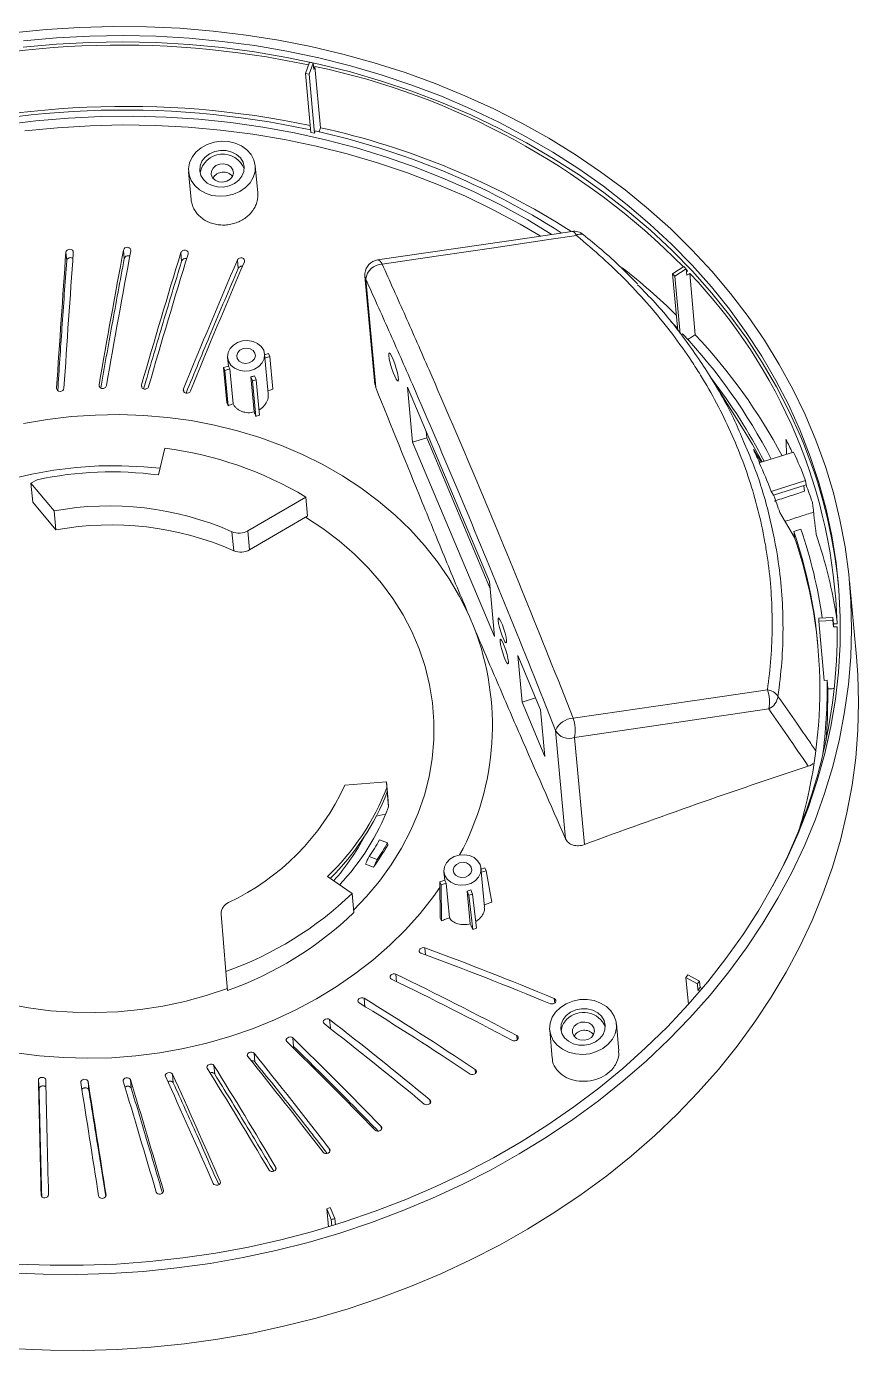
# Model space of a CAD drawing. Header units: inches. Extents: x 725 to 5279, y 573 to 1304.
# Drawn here: x 1419.8 to 1498.1, y 775.7 to 900.4 of the extents above; entities that cross this region are included whole.
import ezdxf

# ---------------------------------------------------------------- set-up
doc = ezdxf.new("R2010")
doc.units = ezdxf.units.IN

msp = doc.modelspace()

# ---------------------------------------------------------------- linework, layer by layer
at = {"color": 7, "linetype": 'Continuous', "lineweight": 15}
for p, q in [((1446.475, 897.008), (1446.086, 895.956)), ((1446.42, 895.881), (1446.809, 896.933)), ((1446.864, 896.337), (1446.809, 896.933)), ((1446.967, 896.615), (1446.864, 896.337)), ((1447.499, 890.84), (1446.967, 896.615)), ((1446.086, 895.956), (1446.42, 895.881)), ((1446.599, 890.39), (1446.086, 895.956)), ((1446.933, 890.315), (1446.42, 895.881)), ((1446.933, 890.315), (1446.599, 890.39)), ((1447.014, 890.532), (1446.933, 890.315)), ((1435.089, 886.685), (1435.33, 884.066)), ((1441.598, 884.699), (1441.362, 887.262)), ((1423.612, 878.312), (1423.539, 879.11)), ((1429.034, 878.519), (1428.96, 879.317)), ((1434.434, 878.278), (1434.36, 879.076)), ((1439.758, 877.591), (1439.684, 878.39)), ((1481.701, 877.765), (1480.643, 877.08)), ((1451.684, 876.871), (1452.624, 866.675)), ((1451.756, 876.587), (1452.697, 866.373)), ((1480.643, 877.08), (1480.853, 876.856)), ((1481.139, 871.7), (1480.643, 877.08)), ((1480.853, 876.856), (1481.91, 877.541)), ((1481.352, 871.437), (1480.853, 876.856)), ((1481.965, 876.945), (1481.91, 877.541)), ((1482.035, 877.35), (1481.917, 877.476)), ((1481.934, 877.284), (1482.035, 877.35)), ((1482.245, 877.126), (1481.965, 876.945)), ((1482.777, 871.35), (1482.245, 877.126)), ((1480.467, 872.598), (1481.118, 871.926)), ((1481.585, 871.431), (1481.435, 871.335)), ((1438.757, 869.207), (1438.832, 868.386)), ((1442.584, 865.813), (1442.242, 869.528)), ((1442.614, 869.565), (1442.249, 869.451)), ((1442.276, 869.155), (1442.727, 869.296)), ((1442.727, 869.296), (1442.614, 869.565)), ((1443.01, 866.224), (1442.727, 869.296)), ((1438.852, 868.393), (1438.381, 868.246)), ((1438.381, 868.246), (1438.494, 867.977)), ((1438.684, 864.958), (1438.381, 868.246)), ((1438.494, 867.977), (1438.966, 868.124)), ((1438.799, 864.664), (1438.494, 867.977)), ((1439.268, 864.838), (1438.966, 868.124)), ((1487.137, 862.713), (1483.947, 867.768)), ((1440.952, 867.381), (1441.256, 864.074)), ((1440.952, 867.381), (1441.113, 866.998)), ((1441.113, 866.998), (1441.444, 867.101)), ((1441.421, 863.657), (1441.113, 866.998)), ((1441.444, 867.101), (1441.282, 867.484)), ((1441.749, 863.78), (1441.444, 867.101)), ((1452.697, 866.373), (1452.638, 866.677)), ((1463.39, 848.113), (1455.697, 866.405)), ((1455.697, 866.405), (1456.174, 861.236)), ((1457.496, 861.648), (1456.174, 861.236)), ((1457.44, 862.262), (1457.496, 861.648)), ((1457.496, 861.648), (1463.447, 847.499)), ((1432.842, 860.654), (1432.247, 858.144)), ((1456.174, 861.236), (1463.866, 842.944)), ((1488.241, 860.532), (1489, 859.352)), ((1488.789, 859.287), (1492.028, 860.296)), ((1420.828, 857.694), (1420.248, 857.356)), ((1420.248, 857.356), (1422.425, 854.751)), ((1420.248, 857.356), (1420.413, 855.567)), ((1493.16, 857.606), (1489.921, 856.597)), ((1493.196, 857.208), (1490.135, 856.254)), ((1492.999, 857.147), (1493.049, 856.601)), ((1493.196, 857.208), (1493.16, 857.606)), ((1420.413, 855.567), (1422.59, 852.962)), ((1440.659, 852.876), (1446.12, 856.059)), ((1446.12, 856.059), (1446.285, 854.27)), ((1490.15, 856.259), (1490.156, 856.2)), ((1422.425, 854.751), (1422.59, 852.962)), ((1440.824, 851.087), (1446.104, 854.164)), ((1492.125, 852.257), (1490.73, 854.614)), ((1439.171, 852.795), (1439.336, 851.005)), ((1440.659, 852.876), (1440.824, 851.087)), ((1491.327, 853.612), (1491.262, 853.784)), ((1491.262, 853.784), (1491.269, 853.704)), ((1492.059, 852.822), (1492.721, 853.028)), ((1463.866, 842.944), (1463.39, 848.113)), ((1497.931, 841.004), (1497.272, 848.161)), ((1495.716, 844.713), (1494.394, 844.656)), ((1494.394, 844.656), (1494.4, 844.369)), ((1494.4, 844.369), (1495.722, 844.425)), ((1494.913, 838.802), (1494.4, 844.369)), ((1495.716, 844.713), (1495.771, 844.116)), ((1495.777, 843.829), (1495.722, 844.425)), ((1495.771, 844.116), (1496.121, 844.131)), ((1496.126, 843.843), (1495.777, 843.829)), ((1468.215, 836.019), (1466.065, 841.13)), ((1466.065, 841.13), (1466.468, 836.757)), ((1495.186, 838.814), (1494.913, 838.802)), ((1495.262, 837.993), (1495.186, 838.814)), ((1467.738, 837.152), (1466.468, 836.757)), ((1466.468, 836.757), (1468.618, 831.646)), ((1468.618, 831.646), (1468.215, 836.019)), ((1470.571, 823.871), (1469.63, 834.084)), ((1471.405, 833.42), (1472.334, 823.34)), ((1453.7, 829.261), (1449.804, 828.927)), ((1453.747, 828.688), (1453.7, 829.261)), ((1453.7, 829.261), (1453.865, 827.472)), ((1453.747, 828.688), (1453.784, 828.291)), ((1453.784, 828.291), (1453.912, 826.899)), ((1453.912, 826.899), (1453.865, 827.472)), ((1452.725, 826.016), (1453.58, 826.186)), ((1453.807, 823.489), (1453.053, 823.769)), ((1453.807, 823.489), (1453.825, 823.29)), ((1452.074, 822.212), (1452.829, 821.931)), ((1451.735, 821.506), (1452.491, 821.224)), ((1459.12, 820.786), (1459.195, 819.966)), ((1462.942, 817.446), (1462.605, 821.107)), ((1462.612, 821.03), (1462.977, 821.144)), ((1463.09, 820.875), (1462.639, 820.734)), ((1462.977, 821.144), (1463.09, 820.875)), ((1463.635, 817.922), (1463.09, 820.875)), ((1450.477, 818.721), (1448.153, 820.322)), ((1458.744, 819.825), (1459.215, 819.972)), ((1458.857, 819.556), (1458.744, 819.825)), ((1458.761, 816.406), (1458.744, 819.825)), ((1459.329, 819.703), (1458.857, 819.556)), ((1458.874, 816.163), (1458.857, 819.556)), ((1459.629, 816.441), (1459.329, 819.703)), ((1450.477, 818.721), (1450.641, 816.932)), ((1461.315, 818.96), (1461.598, 815.884)), ((1461.476, 818.577), (1461.315, 818.96)), ((1461.807, 818.68), (1461.476, 818.577)), ((1461.845, 815.336), (1461.476, 818.577)), ((1461.645, 819.063), (1461.807, 818.68)), ((1462.174, 815.457), (1461.807, 818.68)), ((1438.144, 816.783), (1438.589, 811.391)), ((1461.845, 815.336), (1462.174, 815.457)), ((1438.589, 811.391), (1438.754, 809.602)), ((1482.087, 811.07), (1481.886, 810.828)), ((1482.121, 808.283), (1481.886, 810.828)), ((1481.886, 810.828), (1482.968, 810.234)), ((1483.169, 810.476), (1482.087, 811.07)), ((1483.169, 810.476), (1483.224, 809.879)), ((1483.023, 809.638), (1482.968, 810.234)), ((1483.213, 809.533), (1483.023, 809.638)), ((1483.224, 809.879), (1483.416, 809.773)), ((1451.679, 808.068), (1451.605, 808.872)), ((1448.433, 806.061), (1448.359, 806.865)), ((1469.072, 805.878), (1469.317, 803.208)), ((1475.578, 803.93), (1475.345, 806.455)), ((1444.972, 804.325), (1444.898, 805.13)), ((1441.329, 802.878), (1441.255, 803.682)), ((1433.648, 800.904), (1433.574, 801.708)), ((1437.542, 801.734), (1437.468, 802.538)), ((1421.023, 800.344), (1420.949, 801.149)), ((1425.699, 800.218), (1425.625, 801.023)), ((1429.687, 800.397), (1429.613, 801.201)), ((1448.423, 789.149), (1448.092, 789.046)), ((1448.249, 787.339), (1448.092, 789.046)), ((1448.092, 789.046), (1448.52, 788.029)), ((1448.851, 788.132), (1448.423, 789.149)), ((1448.574, 787.438), (1448.52, 788.029)), ((1448.851, 788.132), (1448.905, 787.54))]:
    msp.add_line(p, q, dxfattribs=at)
at = {"color": 8, "linetype": 'Continuous', "lineweight": 15}
for p, q in [((1426.669, 866.495), (1426.656, 866.642)), ((1430.671, 866.416), (1430.652, 866.616)), ((1422.667, 866.282), (1422.662, 866.339)), ((1434.635, 865.995), (1434.611, 866.259)), ((1457.38, 812.961), (1457.32, 813.615)), ((1454.667, 810.426), (1454.602, 811.13)), ((1469.54, 808.411), (1469.499, 808.854)), ((1466.015, 804.956), (1465.977, 805.363)), ((1462.095, 801.798), (1462.061, 802.168)), ((1457.82, 798.978), (1457.79, 799.3)), ((1453.234, 796.512), (1453.208, 796.79)), ((1448.381, 794.434), (1448.36, 794.662)), ((1443.311, 792.763), (1443.294, 792.937)), ((1432.724, 790.713), (1432.719, 790.764)), ((1438.075, 791.506), (1438.063, 791.633))]:
    msp.add_line(p, q, dxfattribs=at)
at = {"color": 7, "linetype": 'Continuous', "lineweight": 15, "flags": 128}
for points in [[(1418.535, 899.772), (1421.676, 900.086), (1424.825, 900.287), (1427.978, 900.372), (1431.126, 900.343), (1434.265, 900.199), (1437.389, 899.94), (1440.49, 899.568), (1443.563, 899.082), (1446.603, 898.484), (1449.602, 897.775), (1452.556, 896.956), (1455.458, 896.028), (1458.303, 894.995), (1461.085, 893.857), (1463.798, 892.617), (1466.439, 891.277), (1469, 889.84), (1471.478, 888.309), (1473.867, 886.687), (1476.163, 884.976), (1478.362, 883.181), (1480.458, 881.304), (1482.448, 879.35), (1484.329, 877.323), (1486.095, 875.225), (1487.745, 873.062), (1489.274, 870.837), (1490.68, 868.555), (1491.959, 866.22), (1493.11, 863.838), (1494.131, 861.411), (1495.018, 858.947), (1495.771, 856.448), (1496.388, 853.92), (1496.868, 851.368), (1497.209, 848.798), (1497.412, 846.213), (1497.475, 843.619), (1497.399, 841.021), (1497.184, 838.425), (1496.83, 835.834), (1496.338, 833.255), (1495.708, 830.692), (1494.943, 828.151), (1494.044, 825.636), (1493.011, 823.152), (1491.849, 820.704), (1490.557, 818.297), (1489.14, 815.936), (1487.6, 813.624), (1485.94, 811.368), (1484.163, 809.171), (1482.273, 807.037), (1480.273, 804.97), (1478.167, 802.975), (1475.959, 801.056), (1473.655, 799.216), (1471.257, 797.459), (1468.772, 795.788), (1466.203, 794.207), (1463.556, 792.718), (1460.835, 791.325), (1458.047, 790.03), (1455.197, 788.837), (1452.29, 787.746), (1449.332, 786.76), (1446.329, 785.882), (1443.286, 785.113), (1440.21, 784.454), (1437.107, 783.906), (1433.982, 783.472), (1430.841, 783.151), (1427.692, 782.945), (1424.54, 782.853), (1421.391, 782.876), (1418.251, 783.014)], [(1418.935, 783.842), (1422.053, 783.726), (1425.179, 783.726), (1428.306, 783.84), (1431.43, 784.069), (1434.543, 784.411), (1437.639, 784.867), (1440.713, 785.436), (1443.758, 786.116), (1446.768, 786.905), (1449.737, 787.804), (1452.659, 788.809), (1455.529, 789.918), (1458.341, 791.13), (1461.089, 792.442), (1463.768, 793.852), (1466.372, 795.356), (1468.897, 796.952), (1471.337, 798.637), (1473.687, 800.406), (1475.943, 802.258), (1478.101, 804.187), (1480.156, 806.19), (1482.103, 808.264), (1483.94, 810.404), (1485.663, 812.605), (1487.267, 814.865), (1488.75, 817.177), (1490.11, 819.537), (1491.342, 821.942), (1492.445, 824.385), (1493.417, 826.863), (1494.256, 829.369), (1494.96, 831.9), (1495.527, 834.45), (1495.957, 837.015), (1496.249, 839.588), (1496.402, 842.166), (1496.415, 844.742), (1496.29, 847.313), (1496.025, 849.872), (1495.622, 852.414), (1495.081, 854.935), (1494.404, 857.43), (1493.591, 859.893), (1492.645, 862.321), (1491.567, 864.707), (1490.359, 867.047), (1489.025, 869.337), (1487.565, 871.572), (1485.984, 873.747), (1484.284, 875.859), (1482.47, 877.903), (1480.543, 879.875), (1478.509, 881.772), (1476.371, 883.588), (1474.134, 885.322), (1471.801, 886.968), (1469.378, 888.525), (1466.87, 889.989), (1464.281, 891.357), (1461.616, 892.627), (1458.881, 893.795), (1456.081, 894.86), (1453.222, 895.819), (1450.309, 896.671), (1447.349, 897.414), (1444.346, 898.046), (1441.308, 898.566), (1438.239, 898.973), (1435.147, 899.267), (1432.036, 899.447), (1428.914, 899.511), (1425.787, 899.461), (1422.661, 899.297), (1419.541, 899.018)], [(1492.7, 861.724), (1491.621, 864.112), (1490.412, 866.454), (1489.076, 868.746), (1487.615, 870.983), (1486.032, 873.16), (1484.331, 875.273), (1482.514, 877.319), (1480.585, 879.292), (1478.548, 881.189), (1476.408, 883.007), (1474.168, 884.741), (1471.832, 886.388), (1469.407, 887.945), (1466.895, 889.409), (1464.303, 890.777), (1461.635, 892.046), (1458.897, 893.214), (1456.094, 894.279), (1453.231, 895.237), (1450.315, 896.088), (1447.351, 896.829), (1444.346, 897.46), (1441.304, 897.979), (1438.232, 898.384), (1435.137, 898.676), (1432.024, 898.853), (1428.899, 898.915), (1425.769, 898.862), (1422.64, 898.695), (1419.518, 898.413)], [(1417.66, 891.126), (1420.713, 891.497), (1423.778, 891.754), (1426.849, 891.897), (1429.92, 891.925), (1432.984, 891.838), (1436.035, 891.637), (1439.067, 891.322), (1442.074, 890.894), (1445.049, 890.353), (1447.986, 889.7), (1450.88, 888.937), (1453.724, 888.066), (1456.512, 887.088), (1459.239, 886.005), (1461.9, 884.82), (1464.488, 883.535), (1466.999, 882.152), (1469.194, 880.822)], [(1468.174, 880.67), (1466.297, 881.764), (1463.753, 883.121), (1461.133, 884.379), (1458.441, 885.536), (1455.684, 886.588), (1452.867, 887.535), (1449.997, 888.373), (1447.078, 889.101), (1444.117, 889.718), (1441.121, 890.223), (1438.094, 890.614), (1435.045, 890.89), (1431.978, 891.051), (1428.9, 891.097), (1425.818, 891.028), (1422.739, 890.843), (1419.667, 890.543)], [(1438.832, 889.534), (1439.481, 889.386), (1440.072, 889.126), (1440.576, 888.765), (1440.97, 888.32), (1441.237, 887.813), (1441.362, 887.266), (1441.34, 886.705), (1441.173, 886.157), (1440.868, 885.647), (1440.44, 885.199), (1439.908, 884.834), (1439.297, 884.57), (1438.636, 884.417), (1437.956, 884.384), (1437.289, 884.472), (1436.665, 884.677), (1436.114, 884.99), (1435.662, 885.395), (1435.33, 885.874), (1435.133, 886.404), (1435.081, 886.961), (1435.176, 887.519), (1435.413, 888.051), (1435.782, 888.533), (1436.265, 888.942), (1436.84, 889.258), (1437.48, 889.468), (1438.154, 889.562), (1438.832, 889.534)], [(1437.821, 885.267), (1438.367, 885.254), (1438.904, 885.359), (1439.395, 885.574), (1439.805, 885.885), (1440.108, 886.269), (1440.283, 886.702), (1440.318, 887.153), (1440.21, 887.592), (1439.966, 887.988), (1439.604, 888.316), (1439.148, 888.552), (1438.63, 888.68), (1438.083, 888.692), (1437.547, 888.587), (1437.056, 888.373), (1436.645, 888.062), (1436.342, 887.678), (1436.168, 887.245), (1436.133, 886.794), (1436.241, 886.355), (1436.484, 885.959), (1436.846, 885.631), (1437.302, 885.395), (1437.821, 885.267)], [(1439.254, 886.885), (1439.31, 886.573), (1439.224, 886.261), (1439.008, 885.991), (1438.691, 885.801), (1438.317, 885.715), (1437.935, 885.746), (1437.597, 885.888), (1437.349, 886.124), (1437.224, 886.42), (1437.24, 886.738), (1437.393, 887.034), (1437.664, 887.267), (1438.016, 887.408), (1438.4, 887.436), (1438.767, 887.348), (1439.064, 887.156), (1439.254, 886.885)], [(1471.158, 881.071), (1467.376, 880.516), (1452.875, 878.384)], [(1471.578, 880.687), (1468.986, 880.306), (1463.802, 879.543), (1458.617, 878.78), (1453.297, 877.996)], [(1438.846, 868.852), (1439.072, 868.494), (1439.414, 868.207), (1439.844, 868.013), (1440.327, 867.93), (1440.824, 867.962), (1441.294, 868.109), (1441.701, 868.358), (1442.01, 868.688), (1442.196, 869.073), (1442.245, 869.482), (1442.153, 869.882), (1441.926, 870.24), (1441.584, 870.528), (1441.155, 870.721), (1440.672, 870.805), (1440.175, 870.772), (1439.704, 870.625), (1439.298, 870.377), (1438.989, 870.046), (1438.802, 869.661), (1438.753, 869.252), (1438.846, 868.852)], [(1439.672, 869.11), (1439.844, 868.872), (1440.115, 868.709), (1440.444, 868.647), (1440.782, 868.695), (1441.077, 868.844), (1441.284, 869.074), (1441.371, 869.348), (1441.326, 869.625), (1441.155, 869.862), (1440.884, 870.025), (1440.554, 870.087), (1440.216, 870.04), (1439.922, 869.89), (1439.715, 869.661), (1439.627, 869.387), (1439.672, 869.11)], [(1453.921, 869.388), (1453.969, 869.071), (1454.061, 868.672), (1454.187, 868.234), (1454.333, 867.805), (1454.484, 867.43), (1454.622, 867.151), (1454.734, 866.998), (1454.806, 866.987), (1454.832, 867.119), (1454.808, 867.381), (1454.736, 867.744), (1454.626, 868.168), (1454.488, 868.608), (1454.338, 869.015), (1454.191, 869.347), (1454.065, 869.566), (1453.971, 869.649), (1453.922, 869.587), (1453.921, 869.388)], [(1443.01, 866.224), (1442.749, 866.127), (1442.541, 866.05)], [(1441.749, 863.78), (1441.698, 863.761), (1441.421, 863.657)], [(1487.137, 862.713), (1488.156, 861.024), (1489.068, 859.374)], [(1489.921, 856.597), (1490.048, 856.393), (1490.135, 856.254)], [(1464.214, 844.446), (1464.26, 844.152), (1464.348, 843.779), (1464.467, 843.373), (1464.604, 842.983), (1464.742, 842.656), (1464.863, 842.431), (1464.954, 842.336), (1465.004, 842.382), (1465.006, 842.563), (1464.96, 842.858), (1464.872, 843.231), (1464.752, 843.637), (1464.615, 844.027), (1464.478, 844.354), (1464.356, 844.578), (1464.265, 844.673), (1464.216, 844.628), (1464.214, 844.446)], [(1464.397, 842.458), (1464.443, 842.164), (1464.531, 841.791), (1464.65, 841.385), (1464.787, 840.995), (1464.925, 840.668), (1465.046, 840.443), (1465.137, 840.348), (1465.187, 840.394), (1465.189, 840.575), (1465.143, 840.87), (1465.055, 841.243), (1464.935, 841.649), (1464.799, 842.039), (1464.661, 842.366), (1464.539, 842.59), (1464.448, 842.685), (1464.399, 842.64), (1464.397, 842.458)], [(1497.931, 841.004), (1498.056, 839.327), (1498.134, 836.727), (1498.072, 834.123), (1497.87, 831.52), (1497.529, 828.922), (1497.048, 826.336), (1496.43, 823.765), (1495.675, 821.215), (1494.785, 818.691), (1493.761, 816.198), (1492.606, 813.741), (1491.321, 811.325), (1489.91, 808.954), (1488.375, 806.634), (1486.719, 804.367), (1484.946, 802.16), (1483.058, 800.017), (1481.06, 797.941), (1478.956, 795.937), (1476.749, 794.008), (1474.444, 792.159), (1472.045, 790.393), (1469.558, 788.713), (1466.987, 787.124), (1464.337, 785.627), (1461.613, 784.226), (1458.821, 782.924), (1455.966, 781.723), (1453.054, 780.626), (1450.09, 779.634), (1447.081, 778.75), (1444.032, 777.976), (1440.949, 777.312), (1437.838, 776.761), (1434.706, 776.323), (1431.558, 775.999), (1428.401, 775.79), (1425.241, 775.696), (1422.084, 775.718), (1418.937, 775.855)], [(1471.279, 835.237), (1473.872, 835.617), (1484.242, 837.139), (1489.563, 837.92)], [(1495.084, 833.136), (1495.225, 835.287), (1495.262, 837.993)], [(1489.688, 836.108), (1479.935, 834.674), (1471.405, 833.42)], [(1459.209, 820.431), (1459.116, 820.831), (1459.165, 821.24), (1459.352, 821.626), (1459.661, 821.956), (1460.067, 822.204), (1460.538, 822.351), (1461.035, 822.384), (1461.518, 822.3), (1461.948, 822.107), (1462.289, 821.82), (1462.516, 821.462), (1462.608, 821.062), (1462.559, 820.653), (1462.373, 820.267), (1462.064, 819.937), (1461.657, 819.688), (1461.187, 819.542), (1460.69, 819.509), (1460.207, 819.593), (1459.777, 819.786), (1459.435, 820.073), (1459.209, 820.431)], [(1460.036, 820.689), (1459.99, 820.966), (1460.078, 821.24), (1460.285, 821.469), (1460.579, 821.619), (1460.917, 821.666), (1461.247, 821.604), (1461.518, 821.442), (1461.689, 821.204), (1461.734, 820.927), (1461.647, 820.653), (1461.44, 820.424), (1461.145, 820.274), (1460.807, 820.227), (1460.478, 820.289), (1460.207, 820.451), (1460.036, 820.689)], [(1462.902, 817.651), (1463.105, 817.726), (1463.635, 817.922)], [(1438.739, 809.78), (1436.751, 809.117), (1434.717, 808.565), (1432.647, 808.127), (1430.551, 807.804), (1428.438, 807.598), (1426.318, 807.511), (1424.202, 807.542), (1422.098, 807.691), (1420.016, 807.958), (1417.966, 808.341)], [(1474.578, 804.533), (1474.078, 804.139), (1473.491, 803.839), (1472.843, 803.648), (1472.166, 803.575), (1471.491, 803.623), (1470.849, 803.789), (1470.271, 804.067), (1469.784, 804.444), (1469.409, 804.9), (1469.166, 805.416), (1469.065, 805.967), (1469.111, 806.528), (1469.302, 807.071), (1469.629, 807.572), (1470.076, 808.008), (1470.623, 808.357), (1471.244, 808.604), (1471.91, 808.737), (1472.59, 808.749), (1473.253, 808.641), (1473.866, 808.418), (1474.402, 808.089), (1474.835, 807.67), (1475.146, 807.181), (1475.319, 806.644), (1475.347, 806.085), (1475.228, 805.53), (1474.967, 805.004), (1474.578, 804.533)], [(1470.628, 807.255), (1470.325, 806.871), (1470.15, 806.438), (1470.116, 805.987), (1470.224, 805.548), (1470.467, 805.152), (1470.829, 804.824), (1471.285, 804.588), (1471.804, 804.46), (1472.35, 804.447), (1472.887, 804.552), (1473.377, 804.767), (1473.788, 805.078), (1474.091, 805.462), (1474.266, 805.895), (1474.301, 806.346), (1474.192, 806.785), (1473.949, 807.181), (1473.587, 807.509), (1473.131, 807.745), (1472.613, 807.873), (1472.066, 807.885), (1471.529, 807.78), (1471.039, 807.565), (1470.628, 807.255)], [(1473.237, 806.078), (1473.293, 805.766), (1473.207, 805.454), (1472.991, 805.184), (1472.674, 804.994), (1472.3, 804.908), (1471.918, 804.939), (1471.58, 805.081), (1471.332, 805.317), (1471.207, 805.613), (1471.223, 805.931), (1471.376, 806.227), (1471.647, 806.46), (1471.998, 806.601), (1472.383, 806.629), (1472.749, 806.541), (1473.047, 806.349), (1473.237, 806.078)]]:
    msp.add_lwpolyline(points, dxfattribs=at)
at = {"color": 8, "linetype": 'Continuous', "lineweight": 15, "flags": 128}
for points in [[(1471.158, 881.071), (1471.204, 881.072), (1471.297, 881.039), (1471.393, 880.962), (1471.487, 880.844), (1471.578, 880.687)], [(1453.297, 877.996), (1453.206, 878.154), (1453.111, 878.273), (1453.016, 878.351), (1452.922, 878.385), (1452.875, 878.384)], [(1451.684, 876.871), (1451.693, 876.805), (1451.756, 876.587)], [(1461.445, 844.976), (1460.597, 846.687), (1459.621, 848.347), (1458.521, 849.951), (1457.3, 851.492), (1455.963, 852.964), (1454.515, 854.363), (1452.961, 855.681), (1451.309, 856.916), (1449.563, 858.061), (1447.731, 859.112), (1445.82, 860.066), (1443.836, 860.918), (1441.788, 861.666), (1439.683, 862.307), (1437.53, 862.837), (1435.336, 863.256), (1433.11, 863.562), (1430.86, 863.753), (1428.595, 863.828), (1426.324, 863.788), (1424.055, 863.632), (1421.797, 863.362), (1419.559, 862.978)], [(1418.278, 857.733), (1420.334, 858.221), (1422.419, 858.594), (1424.526, 858.851), (1426.644, 858.99), (1428.763, 859.01), (1430.874, 858.912), (1432.395, 858.767)], [(1446.104, 854.164), (1447.733, 853.096), (1449.267, 851.937), (1450.698, 850.692), (1452.02, 849.366), (1453.226, 847.966), (1454.312, 846.499), (1455.271, 844.971), (1456.1, 843.389), (1456.795, 841.76), (1457.353, 840.092), (1457.77, 838.393), (1458.046, 836.67), (1458.179, 834.932), (1458.168, 833.186), (1458.013, 831.44), (1457.715, 829.702), (1457.276, 827.981), (1456.697, 826.285), (1455.981, 824.62), (1455.132, 822.995), (1454.153, 821.417), (1453.049, 819.894), (1451.824, 818.433), (1450.619, 817.171)], [(1415.053, 804.502), (1416.627, 804.139), (1418.827, 803.736), (1421.057, 803.448), (1423.309, 803.274), (1425.576, 803.215), (1427.847, 803.272), (1430.115, 803.445), (1432.37, 803.732), (1434.605, 804.133), (1436.811, 804.647), (1438.979, 805.27), (1441.1, 806.001), (1443.168, 806.837), (1445.174, 807.775), (1447.11, 808.811), (1448.969, 809.941), (1450.744, 811.162), (1452.428, 812.468), (1454.014, 813.854), (1455.497, 815.315), (1456.872, 816.845), (1458.132, 818.439), (1458.747, 819.301)]]:
    msp.add_lwpolyline(points, dxfattribs=at)
at = {"color": 7, "linetype": 'Continuous', "lineweight": 15}
for centre, radius, start, end in [((1428.666, 814.315), 84.313, 77.87288, 107.05274), ((1429.316, 819.558), 79.328, 77.26059, 77.50783), ((1432.742, 829.138), 68.96, 44.81304, 78.09584), ((1429.2, 808.544), 84.309, 78.13248, 106.88617), ((1429.073, 809.914), 82.593, 77.76421, 107.13033), ((1431.681, 820.772), 71.426, 57.41449, 77.60377), ((1431.853, 819.645), 72.894, 57.45496, 77.60557), ((1438.297, 886.195), 2.166, 20.86574, 169.66038), ((1438.359, 885.524), 1.139, 40.4884, 150.03772), ((1471.361, 879.686), 1.4, 51.18408, 98.35968), ((1453.079, 876.999), 1.4, 107.30408, 185.26306), ((1453.338, 876.404), 1.593, 91.50226, 173.40016), ((1453.079, 876.999), 1.4, 98.36384, 107.30408), ((1440.079, 838.574), 57.169, 42.96932, 43.2769), ((1438.438, 829.831), 60.748, 45.5176, 51.92179), ((1446.159, 842.535), 49.987, 1.82967, 43.78813), ((1443.213, 835.475), 52.585, 27.35524, 43.139), ((1443.538, 834.587), 53.77, 28.15421, 43.13371), ((1440.041, 868.734), 1.236, 196.03131, 209.58649), ((1440.505, 869.396), 2.063, 282.48935, 292.11881), ((1443.944, 836.033), 50.997, 27.31195, 37.69357), ((1448.366, 843.008), 48.123, 5.67521, 22.88814), ((1428.617, 826.965), 33.953, 58.96938, 82.85315), ((1445.436, 839.014), 47.91, 25.0534, 26.68901), ((1446.414, 839.094), 50.168, 24.94947, 26.51087), ((1447.074, 839.808), 49.403, 21.11642, 24.50139), ((1446.065, 839.736), 46.985, 21.02929, 24.58851), ((1427.853, 824.544), 33.887, 82.54877, 101.96387), ((1447.695, 839.639), 48.776, 19.06337, 21.1132), ((1446.739, 839.57), 46.493, 18.88048, 21.03075), ((1427.63, 826.655), 28.574, 66.17733, 100.49594), ((1427.795, 824.866), 28.574, 66.17733, 100.49594), ((1439.835, 854.31), 1.654, 246.3545, 299.89547), ((1448.13, 838.008), 46.36, 343.66669, 18.6353), ((1448.436, 838.011), 46.763, 8.18745, 18.73187), ((1448.406, 837.521), 46.136, 5.59718, 18.62768), ((1448.937, 837.24), 47.734, 8.79669, 18.69726), ((1440, 852.52), 1.654, 246.3545, 299.89547), ((1448.617, 843.685), 47.111, 0.89985, 1.24978), ((1448.672, 843.089), 47.111, 0.89985, 1.24978), ((1445.867, 843.388), 50.261, 331.50793, 0.51937), ((1486.515, 836.8), 3.248, 347.69612, 20.17487), ((1489.315, 836.42), 1.52, 35.19088, 80.58901), ((1448.333, 838.094), 46.859, 352.09706, 0.88003), ((1489.033, 837.499), 1.538, 295.21237, 352.42562), ((1471.383, 833.332), 1.908, 93.1241, 156.7696), ((1470.899, 834.772), 1.443, 208.4578, 290.53507), ((1468.23, 834.112), 3.25, 347.70855, 20.24547), ((1429.164, 838.446), 22.729, 295.2193, 335.24116), ((1432.066, 837.132), 23.267, 313.74058, 338.72152), ((1432.152, 836.709), 23.212, 314.46685, 338.73624), ((1432.642, 835.109), 22.8, 316.91768, 338.89422), ((1431.71, 834.844), 22.65, 318.76744, 331.86136), ((1432.717, 835.471), 23.463, 325.58919, 330.08308), ((1432.764, 835.418), 24.303, 324.26248, 330.06261), ((1432.888, 835.53), 24.137, 325.70683, 330.07423), ((1460.404, 820.313), 1.236, 196.03131, 209.58649), ((1439.305, 816.815), 1.162, 113.1168, 181.59403), ((1427.419, 842.809), 33.345, 289.57167, 313.74705), ((1460.868, 820.975), 2.063, 282.48935, 292.11881), ((1427.584, 841.02), 33.345, 289.57167, 313.74705), ((1435.917, 849.614), 61.355, 320.07181, 320.36523), ((1435.972, 849.017), 61.355, 320.07181, 320.36523), ((1471.763, 805.671), 1.617, 132.76659, 176.25626), ((1472.259, 805.335), 2.204, 21.94169, 136.32358), ((1472.342, 804.717), 1.139, 40.4884, 150.03772), ((1424.237, 866.557), 82.197, 287.18335, 287.4248)]:
    msp.add_arc(centre, radius, start, end, dxfattribs=at)
at = {"color": 8, "linetype": 'Continuous', "lineweight": 15}
for centre, radius, start, end in [((1471.982, 880.191), 0.64, 66.50035, 129.17553), ((1438.098, 834.535), 25.58, 331.57968, 21.09742)]:
    msp.add_arc(centre, radius, start, end, dxfattribs=at)
at = {"color": 7, "linetype": 'Continuous', "lineweight": 15}
for centre, major_axis, ratio, start_param, end_param in [((1424.093, 864.195), (-18.548, 423.813), 0.1580252, 4.6957838, 4.6990835), ((1424.093, 864.195), (-65.024, 531.259), 0.1273731, 4.6748662, 4.6805643), ((1424.093, 864.195), (-63.074, 515.321), 0.1273731, 4.6736344, 4.6747298), ((1427.183, 833.799), (13.641, 28.973), 0.85734, 4.6916441, 4.7161131), ((1427.183, 833.799), (14.04, 29.821), 0.85734, 4.6942728, 4.7180417)]:
    msp.add_ellipse(centre, major_axis=major_axis, ratio=ratio, start_param=start_param, end_param=end_param, dxfattribs=at)
for points, knots in [([(1447.499, 890.84), (1447.477, 890.779), (1447.429, 890.646), (1447.381, 890.514), (1447.354, 890.441)], [0, 0, 0, 0, 0.45582171, 1, 1, 1, 1]), ([(1435.338, 884.067), (1435.338, 884.034), (1435.342, 883.852), (1435.436, 883.524), (1435.62, 883.103), (1435.896, 882.715), (1436.24, 882.378), (1436.651, 882.095), (1437.109, 881.88), (1437.609, 881.735), (1438.129, 881.667), (1438.662, 881.675), (1439.184, 881.76), (1439.691, 881.921), (1440.159, 882.149), (1440.583, 882.443), (1440.9, 882.747), (1441.132, 883.036), (1441.236, 883.208), (1441.288, 883.294)], [0, 0, 0, 0, 0.0139491, 0.0778634, 0.1436317, 0.2075335, 0.2732946, 0.3370834, 0.4027315, 0.4663574, 0.5318347, 0.595358, 0.6607218, 0.7242809, 0.7896751, 0.8533801, 0.9189238, 0.9592364, 1, 1, 1, 1]), ([(1441.288, 883.294), (1441.357, 883.434), (1441.498, 883.718), (1441.594, 884.168), (1441.626, 884.5), (1441.596, 884.672), (1441.592, 884.698)], [0, 0, 0, 0, 0.3120365, 0.6331158, 0.9451541, 1, 1, 1, 1]), ([(1489.563, 837.92), (1489.847, 839.901), (1489.994, 841.878), (1490.021, 845.824), (1489.901, 847.794), (1489.581, 850.251), (1489.509, 850.742), (1489.347, 851.719), (1489.258, 852.206), (1488.967, 853.658), (1488.74, 854.618), (1487.965, 857.471), (1487.32, 859.339), (1485.777, 863.005), (1484.878, 864.804), (1483.591, 867.007), (1483.325, 867.446), (1482.78, 868.314), (1482.501, 868.744), (1481.641, 870.021), (1481.041, 870.855), (1479.158, 873.307), (1477.794, 874.876), (1474.85, 877.882), (1473.27, 879.319), (1471.578, 880.687)], [0, 0, 0, 0, 0.125, 0.125, 0.25, 0.25, 0.28125, 0.28125, 0.3125, 0.3125, 0.375, 0.375, 0.5, 0.5, 0.625, 0.625, 0.65625, 0.65625, 0.6875, 0.6875, 0.75, 0.75, 0.875, 0.875, 1, 1, 1, 1]), ([(1477.339, 876.135), (1476.837, 876.644), (1475.744, 877.751), (1474.039, 879.299), (1472.805, 880.307), (1472.234, 880.773)], [0, 0, 0, 0, 0.3140783, 0.6827458, 1, 1, 1, 1]), ([(1423.539, 879.11), (1423.544, 879.19), (1423.588, 879.268), (1423.725, 879.376), (1423.818, 879.407), (1424.001, 879.401), (1424.089, 879.366), (1424.211, 879.248), (1424.242, 879.168), (1424.236, 879.088)], [0, 0, 0, 0, 0.25, 0.25, 0.5, 0.5, 0.75, 0.75, 1, 1, 1, 1]), ([(1428.96, 879.317), (1428.975, 879.397), (1429.027, 879.471), (1429.175, 879.568), (1429.272, 879.59), (1429.452, 879.57), (1429.536, 879.527), (1429.643, 879.399), (1429.665, 879.317), (1429.65, 879.237)], [0, 0, 0, 0, 0.25, 0.25, 0.5, 0.5, 0.75, 0.75, 1, 1, 1, 1]), ([(1434.36, 879.076), (1434.384, 879.155), (1434.444, 879.224), (1434.602, 879.309), (1434.7, 879.323), (1434.877, 879.288), (1434.955, 879.238), (1435.046, 879.102), (1435.059, 879.018), (1435.035, 878.94)], [0, 0, 0, 0, 0.25, 0.25, 0.5, 0.5, 0.75, 0.75, 1, 1, 1, 1]), ([(1422.773, 866.092), (1422.903, 868.06), (1423.176, 872.185), (1423.463, 876.208), (1423.612, 878.312)], [0, 0, 0, 0, 0.4770955, 1, 1, 1, 1]), ([(1423.612, 878.312), (1423.618, 878.346), (1423.631, 878.414), (1423.698, 878.504), (1423.792, 878.57), (1423.905, 878.607), (1424.024, 878.607), (1424.128, 878.58), (1424.177, 878.542), (1424.197, 878.526)], [0, 0, 0, 0, 0.1495423, 0.2995523, 0.4492238, 0.5983436, 0.7470461, 0.8956351, 1, 1, 1, 1]), ([(1426.817, 866.327), (1427.168, 868.302), (1427.899, 872.418), (1428.646, 876.431), (1429.034, 878.519)], [0, 0, 0, 0, 0.479856, 1, 1, 1, 1]), ([(1429.034, 878.519), (1429.044, 878.553), (1429.065, 878.62), (1429.141, 878.704), (1429.242, 878.763), (1429.358, 878.788), (1429.47, 878.783), (1429.532, 878.755), (1429.559, 878.743)], [0, 0, 0, 0, 0.1730441, 0.3465292, 0.5196227, 0.6920781, 0.8640511, 1, 1, 1, 1]), ([(1430.855, 866.248), (1431.425, 868.205), (1432.609, 872.267), (1433.811, 876.226), (1434.434, 878.278)], [0, 0, 0, 0, 0.481765, 1, 1, 1, 1]), ([(1434.434, 878.278), (1434.448, 878.311), (1434.476, 878.376), (1434.561, 878.454), (1434.669, 878.505), (1434.785, 878.519), (1434.868, 878.514), (1434.901, 878.497), (1434.901, 878.497)], [0, 0, 0, 0, 0.2001502, 0.4007352, 0.6008673, 0.8002616, 0.9990984, 1, 1, 1, 1]), ([(1439.684, 878.39), (1439.717, 878.466), (1439.785, 878.53), (1439.951, 878.602), (1440.05, 878.608), (1440.22, 878.558), (1440.292, 878.502), (1440.367, 878.358), (1440.37, 878.274), (1440.337, 878.197)], [0, 0, 0, 0, 0.25, 0.25, 0.5, 0.5, 0.75, 0.75, 1, 1, 1, 1]), ([(1439.758, 877.591), (1439.776, 877.623), (1439.811, 877.686), (1439.905, 877.757), (1440.015, 877.796), (1440.108, 877.807), (1440.155, 877.794), (1440.165, 877.791)], [0, 0, 0, 0, 0.23427709, 0.46900205, 0.70319699, 0.93652856, 1, 1, 1, 1]), ([(1453.297, 877.996), (1454.027, 876.386), (1454.762, 874.749), (1456.236, 871.425), (1456.977, 869.738), (1459.207, 864.614), (1460.701, 861.118), (1463.704, 853.977), (1465.214, 850.329), (1468.24, 842.896), (1469.757, 839.111), (1471.279, 835.237)], [0, 0, 0, 0, 0.125, 0.125, 0.25, 0.25, 0.5, 0.5, 0.75, 0.75, 1, 1, 1, 1]), ([(1434.85, 865.853), (1435.635, 867.768), (1437.26, 871.733), (1438.907, 875.595), (1439.758, 877.591)], [0, 0, 0, 0, 0.4829349, 1, 1, 1, 1]), ([(1469.63, 834.084), (1468.117, 837.935), (1466.609, 841.698), (1463.601, 849.085), (1462.101, 852.711), (1459.115, 859.809), (1457.63, 863.284), (1455.414, 868.378), (1454.678, 870.054), (1453.212, 873.359), (1452.482, 874.987), (1451.756, 876.587)], [0, 0, 0, 0, 0.25, 0.25, 0.5, 0.5, 0.75, 0.75, 0.875, 0.875, 1, 1, 1, 1]), ([(1477.342, 876.053), (1477.901, 875.488), (1479.565, 873.811), (1481.967, 870.774), (1484.509, 866.973), (1486.33, 863.719), (1487.149, 861.699), (1487.408, 861.061)], [0, 0, 0, 0, 0.1271819, 0.3780397, 0.63061, 0.8831946, 1, 1, 1, 1]), ([(1482.777, 871.35), (1482.717, 871.311), (1482.529, 871.186), (1482.288, 871.027), (1482.108, 870.907), (1482.056, 870.873)], [0, 0, 0, 0, 0.2495374, 0.7838631, 1, 1, 1, 1]), ([(1427.346, 866.557), (1427.331, 866.474), (1427.28, 866.397), (1427.132, 866.296), (1427.035, 866.272), (1426.854, 866.295), (1426.771, 866.34), (1426.663, 866.474), (1426.641, 866.559), (1426.656, 866.642)], [0, 0, 0, 0, 0.25, 0.25, 0.5, 0.5, 0.75, 0.75, 1, 1, 1, 1]), ([(1431.327, 866.473), (1431.304, 866.392), (1431.244, 866.319), (1431.087, 866.23), (1430.988, 866.215), (1430.811, 866.253), (1430.733, 866.305), (1430.641, 866.447), (1430.629, 866.534), (1430.652, 866.616)], [0, 0, 0, 0, 0.25, 0.25, 0.5, 0.5, 0.75, 0.75, 1, 1, 1, 1]), ([(1423.36, 866.311), (1423.355, 866.227), (1423.312, 866.146), (1423.175, 866.034), (1423.081, 866.003), (1422.898, 866.01), (1422.809, 866.048), (1422.687, 866.172), (1422.656, 866.255), (1422.662, 866.339)], [0, 0, 0, 0, 0.25, 0.25, 0.5, 0.5, 0.75, 0.75, 1, 1, 1, 1]), ([(1435.264, 866.061), (1435.232, 865.981), (1435.165, 865.914), (1434.999, 865.838), (1434.9, 865.831), (1434.729, 865.884), (1434.657, 865.942), (1434.582, 866.092), (1434.579, 866.179), (1434.611, 866.259)], [0, 0, 0, 0, 0.25, 0.25, 0.5, 0.5, 0.75, 0.75, 1, 1, 1, 1]), ([(1441.705, 864.264), (1441.738, 864.283), (1441.944, 864.395), (1442.205, 864.644), (1442.47, 865.056), (1442.608, 865.444), (1442.572, 865.716), (1442.56, 865.811)], [0, 0, 0, 0, 0.0577845, 0.3528817, 0.5401619, 0.8393205, 1, 1, 1, 1]), ([(1452.697, 866.373), (1454.16, 862.746), (1455.623, 859.119), (1457.812, 853.748), (1458.54, 851.97), (1459.995, 848.446), (1460.72, 846.702), (1461.445, 844.976)], [0, 0, 0, 0, 0.5, 0.5, 0.75, 0.75, 1, 1, 1, 1]), ([(1438.799, 864.664), (1438.78, 864.713), (1438.761, 864.762), (1438.722, 864.861), (1438.703, 864.91), (1438.684, 864.958)], [0, 0, 0, 0, 0.5, 0.5, 1, 1, 1, 1]), ([(1439.268, 864.838), (1439.188, 864.808), (1439.111, 864.779), (1438.955, 864.722), (1438.877, 864.693), (1438.799, 864.664)], [0, 0, 0, 0, 0.5, 0.5, 1, 1, 1, 1]), ([(1439.268, 864.838), (1439.31, 864.758), (1439.361, 864.681), (1439.474, 864.539), (1439.537, 864.473), (1439.677, 864.351), (1439.754, 864.296), (1439.915, 864.199), (1440.001, 864.158), (1440.181, 864.088), (1440.275, 864.061), (1440.466, 864.022), (1440.564, 864.01), (1440.863, 863.997), (1441.062, 864.02), (1441.256, 864.074)], [0, 0, 0, 0, 0.125, 0.125, 0.25, 0.25, 0.375, 0.375, 0.5, 0.5, 0.625, 0.625, 0.75, 0.75, 1, 1, 1, 1]), ([(1441.421, 863.657), (1441.393, 863.726), (1441.352, 863.831), (1441.311, 863.935), (1441.284, 864.005), (1441.27, 864.04), (1441.256, 864.074)], [0, 0, 0, 0, 0.5, 0.75, 0.75, 1, 1, 1, 1]), ([(1493.049, 856.601), (1492.568, 856.447), (1492.087, 856.292), (1491.546, 856.117), (1491.489, 856.098), (1491.372, 856.06), (1491.197, 856.003), (1490.788, 855.87), (1490.437, 855.755), (1490.204, 855.679)], [0, 0, 0, 0, 0.5, 0.5, 0.5625, 0.5625, 0.625, 0.75, 1, 1, 1, 1]), ([(1491.262, 853.784), (1491.72, 853.934), (1492.601, 854.222), (1493.483, 854.505), (1493.905, 854.641)], [0, 0, 0, 0, 0.5209186, 1, 1, 1, 1]), ([(1461.963, 843.743), (1462.686, 842.029), (1463.406, 840.334), (1464.845, 836.979), (1465.563, 835.317), (1467.713, 830.37), (1469.142, 827.119), (1470.571, 823.871)], [0, 0, 0, 0, 0.25, 0.25, 0.5, 0.5, 1, 1, 1, 1]), ([(1495.827, 838.024), (1495.708, 838.017), (1495.52, 838.007), (1495.331, 837.997), (1495.262, 837.993)], [0, 0, 0, 0, 0.63174294, 1, 1, 1, 1]), ([(1493.411, 830.715), (1492.758, 831.665), (1492.104, 832.615), (1491.449, 833.564), (1490.863, 834.412), (1490.276, 835.26), (1489.688, 836.108)], [0, 0, 0, 0, 0.008821953, 0.008821953, 0.008821953, 0.016708211, 0.016708211, 0.016708211, 0.016708211]), ([(1472.334, 823.34), (1475.834, 824.631), (1479.34, 825.898), (1486.364, 828.362), (1489.884, 829.559), (1493.411, 830.715)], [0, 0, 0, 0, 0.5, 0.5, 1, 1, 1, 1]), ([(1493.88, 830.971), (1493.795, 830.906), (1493.654, 830.8), (1493.48, 830.739), (1493.411, 830.715)], [0, 0, 0, 0, 0.605452, 1, 1, 1, 1]), ([(1472.334, 823.34), (1472.247, 823.308), (1472.158, 823.283), (1471.979, 823.247), (1471.887, 823.236), (1471.705, 823.228), (1471.616, 823.231), (1471.441, 823.252), (1471.354, 823.27), (1471.192, 823.319), (1471.115, 823.35), (1470.97, 823.425), (1470.903, 823.469), (1470.724, 823.616), (1470.63, 823.736), (1470.571, 823.871)], [0, 0, 0, 0, 0.125, 0.125, 0.25, 0.25, 0.375, 0.375, 0.5, 0.5, 0.625, 0.625, 0.75, 0.75, 1, 1, 1, 1]), ([(1462.101, 816.095), (1462.11, 816.1), (1462.291, 816.193), (1462.534, 816.401), (1462.808, 816.763), (1462.957, 817.111), (1462.93, 817.353), (1462.919, 817.445)], [0, 0, 0, 0, 0.0170073, 0.3223304, 0.5108275, 0.8144522, 1, 1, 1, 1]), ([(1458.874, 816.163), (1459, 816.209), (1459.126, 816.256), (1459.378, 816.349), (1459.505, 816.396), (1459.629, 816.441)], [0, 0, 0, 0, 0.5, 0.5, 1, 1, 1, 1]), ([(1459.629, 816.441), (1459.712, 816.308), (1459.823, 816.193), (1460.1, 815.998), (1460.259, 815.923), (1460.617, 815.822), (1460.806, 815.797), (1461.204, 815.801), (1461.402, 815.829), (1461.598, 815.884)], [0, 0, 0, 0, 0.25, 0.25, 0.5, 0.5, 0.75, 0.75, 1, 1, 1, 1]), ([(1461.598, 815.884), (1461.619, 815.837), (1461.64, 815.791), (1461.682, 815.697), (1461.702, 815.653), (1461.763, 815.517), (1461.804, 815.427), (1461.845, 815.336)], [0, 0, 0, 0, 0.25, 0.25, 0.5, 0.5, 1, 1, 1, 1]), ([(1457.32, 813.615), (1457.242, 813.644), (1457.146, 813.646), (1456.969, 813.596), (1456.889, 813.543), (1456.795, 813.413), (1456.78, 813.337), (1456.823, 813.205), (1456.88, 813.151), (1456.958, 813.122)], [0, 0, 0, 0, 0.25, 0.25, 0.5, 0.5, 0.75, 0.75, 1, 1, 1, 1]), ([(1454.602, 811.13), (1454.529, 811.165), (1454.435, 811.175), (1454.255, 811.139), (1454.17, 811.093), (1454.059, 810.971), (1454.035, 810.897), (1454.06, 810.761), (1454.109, 810.702), (1454.181, 810.667)], [0, 0, 0, 0, 0.25, 0.25, 0.5, 0.5, 0.75, 0.75, 1, 1, 1, 1]), ([(1451.605, 808.872), (1451.538, 808.914), (1451.447, 808.931), (1451.265, 808.91), (1451.175, 808.871), (1451.051, 808.759), (1451.017, 808.686), (1451.024, 808.548), (1451.064, 808.486), (1451.131, 808.444)], [0, 0, 0, 0, 0.25, 0.25, 0.5, 0.5, 0.75, 0.75, 1, 1, 1, 1]), ([(1469.137, 808.355), (1469.216, 808.323), (1469.312, 808.318), (1469.489, 808.365), (1469.568, 808.417), (1469.663, 808.547), (1469.678, 808.625), (1469.634, 808.764), (1469.577, 808.822), (1469.499, 808.854)], [0, 0, 0, 0, 0.25, 0.25, 0.5, 0.5, 0.75, 0.75, 1, 1, 1, 1]), ([(1448.359, 806.865), (1448.299, 806.912), (1448.212, 806.937), (1448.03, 806.932), (1447.936, 806.9), (1447.799, 806.798), (1447.756, 806.729), (1447.744, 806.59), (1447.776, 806.524), (1447.836, 806.477)], [0, 0, 0, 0, 0.25, 0.25, 0.5, 0.5, 0.75, 0.75, 1, 1, 1, 1]), ([(1444.33, 804.785), (1444.277, 804.837), (1444.256, 804.906), (1444.285, 805.042), (1444.337, 805.109), (1444.485, 805.199), (1444.581, 805.223), (1444.763, 805.214), (1444.845, 805.181), (1444.898, 805.13)], [0, 0, 0, 0, 0.25, 0.25, 0.5, 0.5, 0.75, 0.75, 1, 1, 1, 1]), ([(1452.933, 796.347), (1451.658, 797.652), (1448.991, 800.382), (1446.35, 802.973), (1444.972, 804.325)], [0, 0, 0, 0, 0.4779019, 1, 1, 1, 1]), ([(1465.557, 804.894), (1465.631, 804.855), (1465.725, 804.843), (1465.905, 804.875), (1465.99, 804.92), (1466.1, 805.043), (1466.125, 805.119), (1466.099, 805.262), (1466.05, 805.324), (1465.977, 805.363)], [0, 0, 0, 0, 0.25, 0.25, 0.5, 0.5, 0.75, 0.75, 1, 1, 1, 1]), ([(1441.255, 803.682), (1441.21, 803.739), (1441.133, 803.778), (1440.957, 803.802), (1440.859, 803.786), (1440.7, 803.708), (1440.64, 803.647), (1440.592, 803.512), (1440.604, 803.442), (1440.649, 803.385)], [0, 0, 0, 0, 0.25, 0.25, 0.5, 0.5, 0.75, 0.75, 1, 1, 1, 1]), ([(1441.329, 802.878), (1441.306, 802.9), (1441.261, 802.945), (1441.156, 802.983), (1441.056, 802.995), (1440.995, 802.983), (1440.974, 802.978)], [0, 0, 0, 0, 0.2815162, 0.564811, 0.8460678, 1, 1, 1, 1]), ([(1469.335, 803.208), (1469.332, 803.177), (1469.304, 802.863), (1469.587, 802.299), (1470.181, 801.63), (1471.066, 801.18), (1472.099, 800.997), (1473.174, 801.103), (1474.161, 801.49), (1474.871, 802.032), (1475.156, 802.449), (1475.265, 802.609)], [0, 0, 0, 0, 0.0143756, 0.1435212, 0.2729476, 0.4024654, 0.5318931, 0.6611509, 0.7902522, 0.9192508, 1, 1, 1, 1]), ([(1475.265, 802.609), (1475.402, 802.885), (1475.617, 803.319), (1475.556, 803.764), (1475.534, 803.927)], [0, 0, 0, 0, 0.6357499, 1, 1, 1, 1]), ([(1433.574, 801.708), (1433.545, 801.771), (1433.482, 801.823), (1433.319, 801.875), (1433.22, 801.876), (1433.046, 801.825), (1432.972, 801.774), (1432.889, 801.649), (1432.882, 801.578), (1432.911, 801.515)], [0, 0, 0, 0, 0.25, 0.25, 0.5, 0.5, 0.75, 0.75, 1, 1, 1, 1]), ([(1437.468, 802.538), (1437.43, 802.598), (1437.36, 802.643), (1437.19, 802.682), (1437.091, 802.675), (1436.923, 802.61), (1436.856, 802.553), (1436.79, 802.422), (1436.793, 802.351), (1436.83, 802.291)], [0, 0, 0, 0, 0.25, 0.25, 0.5, 0.5, 0.75, 0.75, 1, 1, 1, 1]), ([(1437.542, 801.734), (1437.522, 801.758), (1437.484, 801.806), (1437.386, 801.853), (1437.273, 801.873), (1437.173, 801.868), (1437.121, 801.849), (1437.105, 801.842)], [0, 0, 0, 0, 0.22467, 0.4522341, 0.678166, 0.9014411, 1, 1, 1, 1]), ([(1443.109, 792.57), (1442.219, 794.06), (1440.352, 797.187), (1438.507, 800.171), (1437.542, 801.734)], [0, 0, 0, 0, 0.4765635, 1, 1, 1, 1]), ([(1448.131, 794.251), (1447.042, 795.659), (1444.763, 798.606), (1442.507, 801.412), (1441.329, 802.878)], [0, 0, 0, 0, 0.4776265, 1, 1, 1, 1]), ([(1461.588, 801.734), (1461.655, 801.689), (1461.746, 801.669), (1461.928, 801.686), (1462.018, 801.724), (1462.142, 801.837), (1462.176, 801.912), (1462.169, 802.056), (1462.129, 802.123), (1462.061, 802.168)], [0, 0, 0, 0, 0.25, 0.25, 0.5, 0.5, 0.75, 0.75, 1, 1, 1, 1]), ([(1421.649, 801.173), (1421.648, 801.241), (1421.609, 801.306), (1421.477, 801.397), (1421.385, 801.422), (1421.201, 801.415), (1421.111, 801.384), (1420.983, 801.283), (1420.948, 801.216), (1420.949, 801.149)], [0, 0, 0, 0, 0.25, 0.25, 0.5, 0.5, 0.75, 0.75, 1, 1, 1, 1]), ([(1421.665, 800.5), (1421.658, 800.509), (1421.632, 800.544), (1421.554, 800.586), (1421.444, 800.615), (1421.325, 800.615), (1421.212, 800.587), (1421.117, 800.533), (1421.05, 800.459), (1421.025, 800.392), (1421.024, 800.354), (1421.023, 800.344)], [0, 0, 0, 0, 0.0502977, 0.1811337, 0.3104319, 0.4386195, 0.5666227, 0.6954323, 0.8256723, 0.9573367, 1, 1, 1, 1]), ([(1425.625, 801.023), (1425.614, 801.089), (1425.566, 801.15), (1425.423, 801.229), (1425.327, 801.246), (1425.145, 801.225), (1425.059, 801.187), (1424.946, 801.076), (1424.919, 801.007), (1424.93, 800.94)], [0, 0, 0, 0, 0.25, 0.25, 0.5, 0.5, 0.75, 0.75, 1, 1, 1, 1]), ([(1425.699, 800.218), (1425.69, 800.246), (1425.673, 800.303), (1425.601, 800.372), (1425.502, 800.419), (1425.387, 800.439), (1425.268, 800.429), (1425.16, 800.391), (1425.077, 800.336), (1425.049, 800.291), (1425.036, 800.272)], [0, 0, 0, 0, 0.1312245, 0.2626405, 0.393109, 0.5220439, 0.6498714, 0.7775152, 0.905963, 1, 1, 1, 1]), ([(1429.613, 801.201), (1429.593, 801.267), (1429.537, 801.323), (1429.384, 801.389), (1429.286, 801.398), (1429.107, 801.362), (1429.026, 801.317), (1428.927, 801.199), (1428.911, 801.128), (1428.931, 801.063)], [0, 0, 0, 0, 0.25, 0.25, 0.5, 0.5, 0.75, 0.75, 1, 1, 1, 1]), ([(1429.687, 800.397), (1429.675, 800.424), (1429.65, 800.479), (1429.568, 800.541), (1429.463, 800.58), (1429.345, 800.59), (1429.23, 800.569), (1429.144, 800.536), (1429.11, 800.504), (1429.101, 800.496)], [0, 0, 0, 0, 0.1591529, 0.3185352, 0.4767683, 0.6331415, 0.7881716, 0.9429788, 1, 1, 1, 1]), ([(1433.648, 800.904), (1433.632, 800.93), (1433.6, 800.982), (1433.509, 801.037), (1433.399, 801.066), (1433.281, 801.065), (1433.188, 801.046), (1433.146, 801.021), (1433.136, 801.014)], [0, 0, 0, 0, 0.1890873, 0.3784458, 0.5664391, 0.7522227, 0.9364105, 1, 1, 1, 1]), ([(1437.923, 791.32), (1437.242, 792.871), (1435.807, 796.138), (1434.391, 799.263), (1433.648, 800.904)], [0, 0, 0, 0, 0.4748444, 1, 1, 1, 1]), ([(1421.023, 800.344), (1421.063, 798.581), (1421.137, 795.266), (1421.224, 791.809), (1421.264, 790.192)], [0, 0, 0, 0, 0.5319488, 1, 1, 1, 1]), ([(1427.285, 790.197), (1427.034, 791.792), (1426.498, 795.205), (1425.977, 798.476), (1425.699, 800.218)], [0, 0, 0, 0, 0.4673877, 1, 1, 1, 1]), ([(1432.629, 790.518), (1432.162, 792.107), (1431.173, 795.473), (1430.2, 798.696), (1429.687, 800.397)], [0, 0, 0, 0, 0.4721616, 1, 1, 1, 1]), ([(1457.268, 798.907), (1457.328, 798.856), (1457.416, 798.828), (1457.598, 798.83), (1457.691, 798.861), (1457.828, 798.964), (1457.871, 799.035), (1457.883, 799.18), (1457.851, 799.25), (1457.79, 799.3)], [0, 0, 0, 0, 0.25, 0.25, 0.5, 0.5, 0.75, 0.75, 1, 1, 1, 1]), ([(1453.208, 796.79), (1453.262, 796.735), (1453.283, 796.662), (1453.254, 796.519), (1453.202, 796.451), (1453.054, 796.359), (1452.959, 796.336), (1452.777, 796.349), (1452.694, 796.385), (1452.641, 796.44)], [0, 0, 0, 0, 0.25, 0.25, 0.5, 0.5, 0.75, 0.75, 1, 1, 1, 1]), ([(1447.755, 794.359), (1447.801, 794.299), (1447.878, 794.257), (1448.054, 794.229), (1448.152, 794.244), (1448.31, 794.323), (1448.37, 794.387), (1448.418, 794.528), (1448.406, 794.602), (1448.36, 794.662)], [0, 0, 0, 0, 0.25, 0.25, 0.5, 0.5, 0.75, 0.75, 1, 1, 1, 1]), ([(1442.657, 792.685), (1442.695, 792.621), (1442.766, 792.573), (1442.937, 792.53), (1443.035, 792.537), (1443.202, 792.603), (1443.269, 792.661), (1443.335, 792.799), (1443.332, 792.874), (1443.294, 792.937)], [0, 0, 0, 0, 0.25, 0.25, 0.5, 0.5, 0.75, 0.75, 1, 1, 1, 1]), ([(1432.037, 790.619), (1432.057, 790.55), (1432.114, 790.491), (1432.268, 790.421), (1432.365, 790.411), (1432.543, 790.449), (1432.624, 790.496), (1432.723, 790.62), (1432.739, 790.695), (1432.719, 790.764)], [0, 0, 0, 0, 0.25, 0.25, 0.5, 0.5, 0.75, 0.75, 1, 1, 1, 1]), ([(1437.401, 791.434), (1437.43, 791.367), (1437.494, 791.313), (1437.657, 791.256), (1437.755, 791.255), (1437.929, 791.307), (1438.003, 791.36), (1438.085, 791.492), (1438.092, 791.567), (1438.063, 791.633)], [0, 0, 0, 0, 0.25, 0.25, 0.5, 0.5, 0.75, 0.75, 1, 1, 1, 1]), ([(1421.207, 790.326), (1421.208, 790.255), (1421.248, 790.187), (1421.38, 790.093), (1421.472, 790.067), (1421.655, 790.075), (1421.745, 790.108), (1421.872, 790.215), (1421.908, 790.287), (1421.906, 790.357)], [0, 0, 0, 0, 0.25, 0.25, 0.5, 0.5, 0.75, 0.75, 1, 1, 1, 1]), ([(1426.621, 790.249), (1426.632, 790.178), (1426.68, 790.114), (1426.824, 790.032), (1426.919, 790.014), (1427.1, 790.037), (1427.186, 790.077), (1427.3, 790.193), (1427.326, 790.266), (1427.315, 790.337)], [0, 0, 0, 0, 0.25, 0.25, 0.5, 0.5, 0.75, 0.75, 1, 1, 1, 1])]:
    msp.add_open_spline(points, degree=3, knots=knots, dxfattribs=at)
for points in [[(1422.662, 866.339), (1422.945, 870.665), (1423.237, 874.923), (1423.539, 879.11)], [(1424.236, 879.088), (1423.935, 874.899), (1423.643, 870.64), (1423.36, 866.311)], [(1426.656, 866.642), (1427.413, 870.937), (1428.181, 875.163), (1428.96, 879.317)], [(1429.65, 879.237), (1428.871, 875.082), (1428.103, 870.854), (1427.346, 866.557)], [(1430.652, 866.616), (1431.876, 870.839), (1433.112, 874.994), (1434.36, 879.076)], [(1435.035, 878.94), (1433.786, 874.855), (1432.551, 870.699), (1431.327, 866.473)], [(1434.611, 866.259), (1436.288, 870.373), (1437.979, 874.417), (1439.684, 878.39)], [(1440.337, 878.197), (1438.632, 874.224), (1436.941, 870.177), (1435.264, 866.061)], [(1446.104, 854.164), (1446.164, 854.2), (1446.224, 854.235), (1446.285, 854.27)], [(1461.963, 843.743), (1461.79, 844.153), (1461.618, 844.564), (1461.445, 844.976)], [(1458.761, 816.406), (1458.798, 816.325), (1458.836, 816.244), (1458.874, 816.163)], [(1456.958, 813.122), (1460.995, 811.624), (1465.054, 810.036), (1469.137, 808.355)], [(1469.499, 808.854), (1465.416, 810.534), (1461.356, 812.12), (1457.32, 813.615)], [(1454.181, 810.667), (1457.952, 808.835), (1461.743, 806.912), (1465.557, 804.894)], [(1465.977, 805.363), (1462.163, 807.379), (1458.371, 809.301), (1454.602, 811.13)], [(1451.131, 808.444), (1454.596, 806.301), (1458.081, 804.066), (1461.588, 801.734)], [(1462.061, 802.168), (1458.555, 804.498), (1455.069, 806.732), (1451.605, 808.872)], [(1457.79, 799.3), (1454.627, 801.918), (1451.483, 804.439), (1448.359, 806.865)], [(1447.836, 806.477), (1450.96, 804.048), (1454.104, 801.526), (1457.268, 798.907)], [(1444.33, 804.785), (1447.083, 802.099), (1449.853, 799.318), (1452.641, 796.44)], [(1453.208, 796.79), (1450.419, 799.667), (1447.649, 802.446), (1444.898, 805.13)], [(1440.649, 803.385), (1443.001, 800.473), (1445.37, 797.465), (1447.755, 794.359)], [(1448.36, 794.662), (1445.974, 797.767), (1443.606, 800.773), (1441.255, 803.682)], [(1438.063, 791.633), (1436.553, 795.091), (1435.057, 798.449), (1433.574, 801.708)], [(1436.83, 802.291), (1438.757, 799.186), (1440.7, 795.985), (1442.657, 792.685)], [(1443.294, 792.937), (1441.337, 796.236), (1439.395, 799.436), (1437.468, 802.538)], [(1420.949, 801.149), (1421.027, 797.64), (1421.113, 794.034), (1421.207, 790.326)], [(1421.906, 790.357), (1421.812, 794.063), (1421.726, 797.668), (1421.649, 801.173)], [(1424.93, 800.94), (1425.484, 797.475), (1426.047, 793.912), (1426.621, 790.249)], [(1427.315, 790.337), (1426.741, 793.999), (1426.178, 797.56), (1425.625, 801.023)], [(1428.931, 801.063), (1429.954, 797.68), (1430.99, 794.2), (1432.037, 790.619)], [(1432.719, 790.764), (1431.672, 794.343), (1430.637, 797.821), (1429.613, 801.201)], [(1432.911, 801.515), (1434.394, 798.252), (1435.89, 794.893), (1437.401, 791.434)]]:
    msp.add_open_spline(points, degree=3, dxfattribs=at)
at = {"color": 8, "linetype": 'Continuous', "lineweight": 15}
for points, knots in [([(1487.408, 861.061), (1487.735, 860.315), (1488.679, 858.162), (1489.762, 854.452), (1490.571, 850.442), (1490.956, 846.839), (1491.065, 843.677), (1490.959, 840.489), (1490.691, 838.362), (1490.557, 837.296)], [0, 0, 0, 0, 0.0992066, 0.2866488, 0.4754653, 0.6054386, 0.7358669, 0.8676957, 1, 1, 1, 1]), ([(1490.557, 837.296), (1491.145, 836.452), (1492.081, 835.11), (1493.257, 833.413), (1493.846, 832.561), (1494.089, 832.209)], [0, 0, 0, 0, 0.4981366, 0.792713, 1, 1, 1, 1])]:
    msp.add_open_spline(points, degree=3, knots=knots, dxfattribs=at)

doc.saveas('drawing.dxf')
